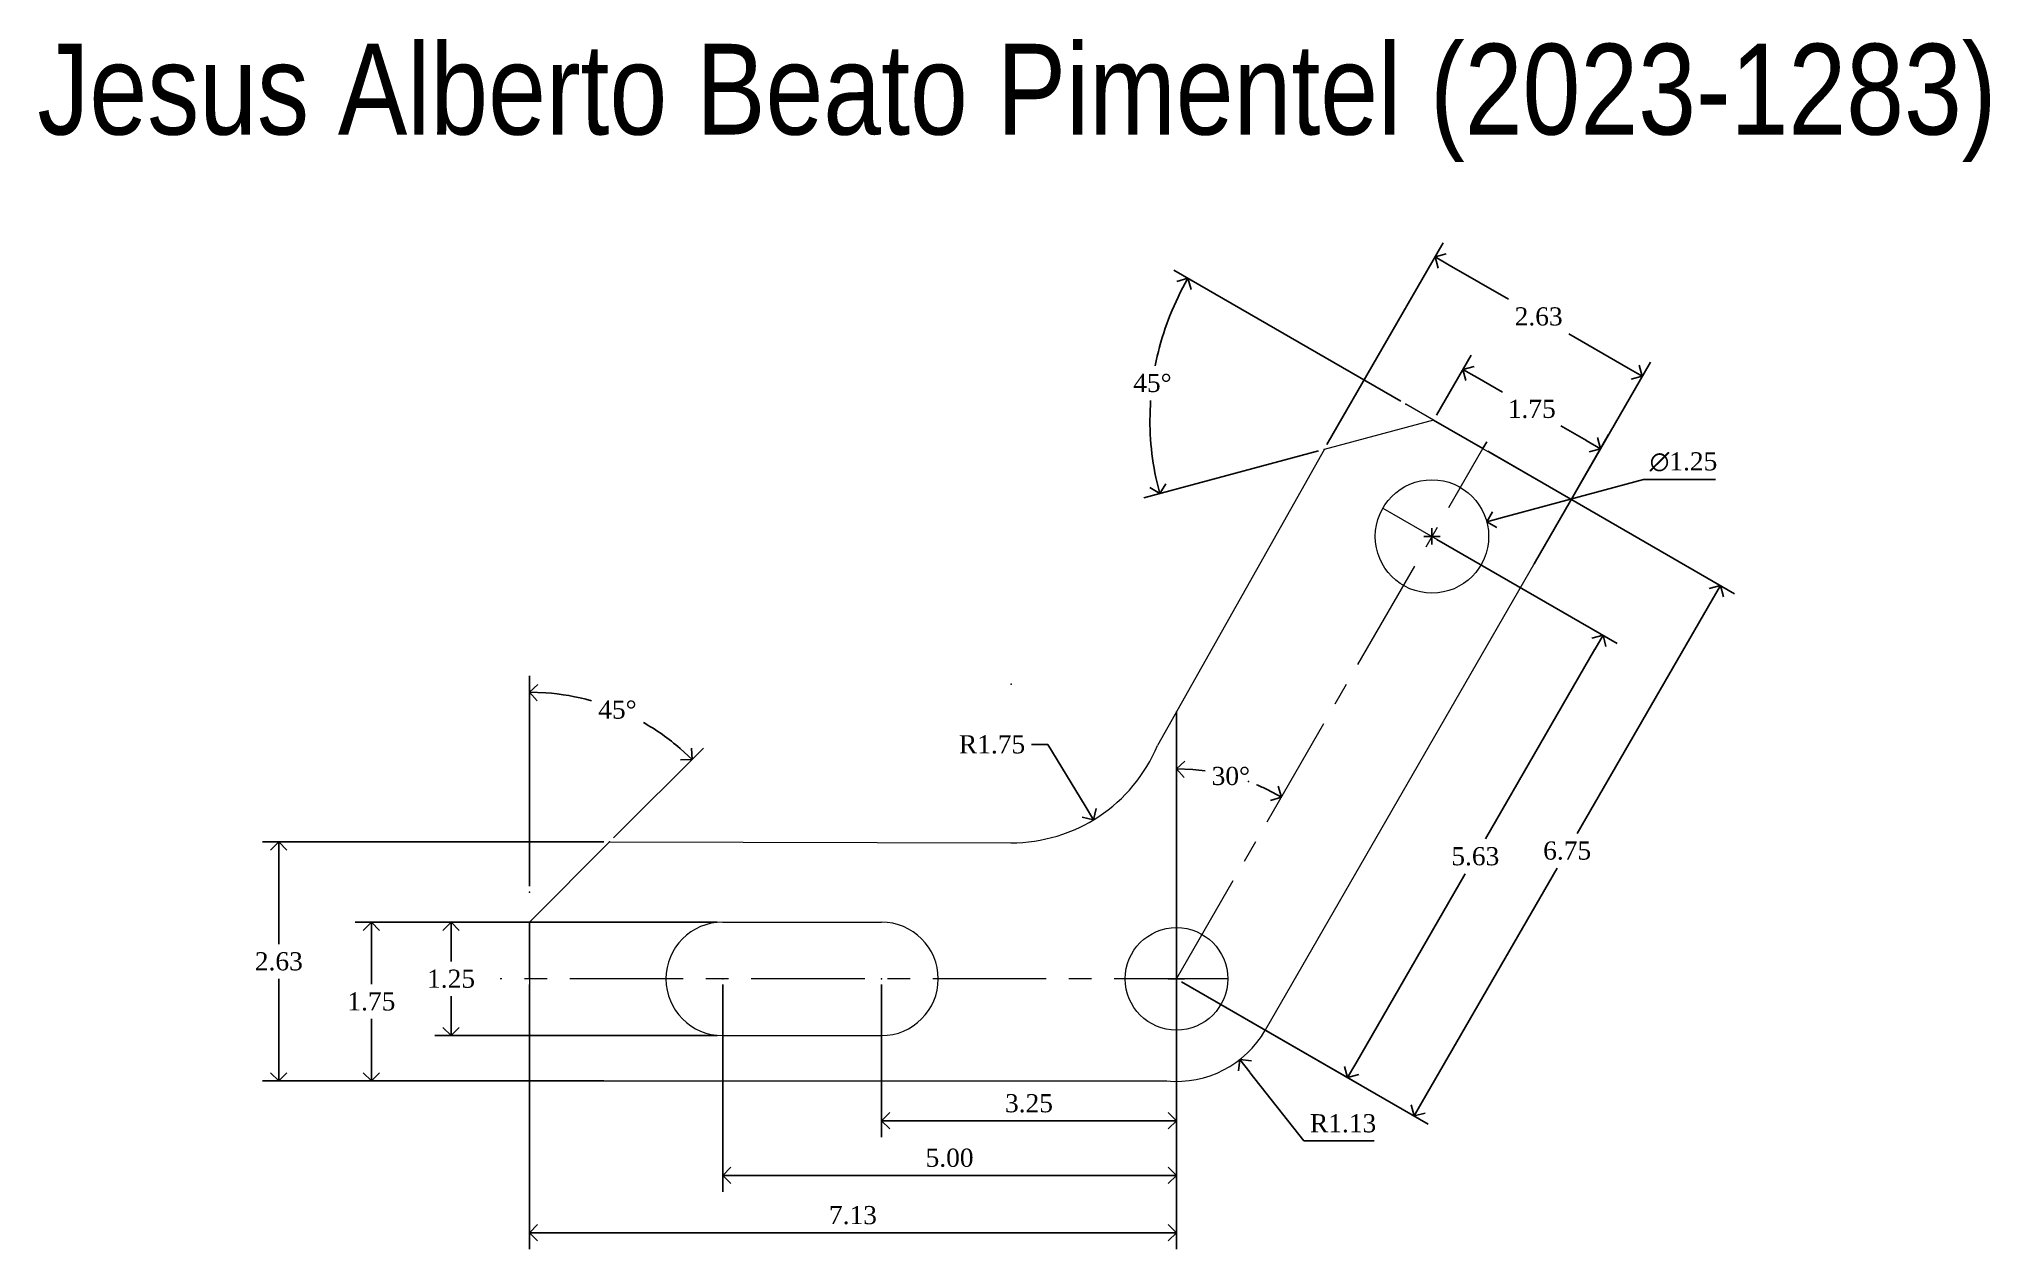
# Model space of a CAD drawing. Header units: millimetres. Extents: x 2518.4 to 2539.9, y 2444.9 to 2458.2.
import ezdxf

# ---------------------------------------------------------------- set-up
doc = ezdxf.new("R2010")
doc.units = ezdxf.units.MM
doc.linetypes.add('CENTER', pattern=[2, 1.25, -0.25, 0.25, -0.25])
doc.linetypes.add('CENTER2', pattern=[28.575, 19.05, -3.175, 3.175, -3.175])
doc.layers.add('Alberto', color=1, linetype='CENTER2', lineweight=25)
doc.layers.add('Beato', color=1, linetype='CENTER', lineweight=5, plot=False)
doc.layers.add('Jesus', color=5, linetype='Continuous', lineweight=5, plot=False)
doc.styles.add('Beato', font='times.ttf')
doc.styles.add('Jesus Beato Pimentel 2023-1283', font='times.ttf')
doc.dimstyles.new('Jesus Beato Pimentel', dxfattribs={"dimtxt": 0.2, "dimasz": 0.18, "dimexe": 0.18, "dimexo": 0.0625, "dimgap": 0.09, "dimtad": 1, "dimtih": 1, "dimtoh": 1, "dimzin": 0, "dimdsep": 46, "dimtxsty": 'Jesus Beato Pimentel 2023-1283', "dimblk": 'OPEN90', "dimcen": 0.09, "dimclrd": 2, "dimclre": 2, "dimadec": 0, "dimazin": 0, "dimtfac": 1, "dimtofl": 0, "dimtmove": 0, "dimatfit": 3, "dimldrblk": 'OPEN90', "dimfxl": 1, "dimtolj": 1, "dimtzin": 0, "dimlwd": 25, "dimarcsym": 0})

# ---------------------------------------------------------------- blocks, each defined once
blk = doc.blocks.new('_Open90')
at = {"color": 0, "linetype": 'ByBlock', "lineweight": -2}
for p, q in [((0, 0), (-1, 0)), ((-0.5, 0.5), (0, 0)), ((0, 0), (-0.5, -0.5))]:
    blk.add_line(p, q, dxfattribs=at)
blk = doc.blocks.new('*D6')
at = {"color": 2, "lineweight": -2, "transparency": 16777216}
for p, q in [((2527.661, 2447.771), (2527.661, 2446.09)), ((2530.911, 2447.771), (2530.911, 2446.09))]:
    blk.add_line(p, q, dxfattribs=at)
at = {"color": 2, "lineweight": 25, "transparency": 16777216}
blk.add_line((2530.731, 2446.27), (2527.841, 2446.27), dxfattribs=at)
at = {"layer": 'Jesus', "color": 0, "transparency": 16777216}
for p in [(2527.661, 2447.834), (2530.911, 2447.834), (2527.661, 2446.27)]:
    blk.add_point(p, dxfattribs=at)
at = {"color": 2, "lineweight": 25, "transparency": 16777216, "xscale": 0.18, "yscale": 0.18, "zscale": 0.18, "rotation": 180}
blk.add_blockref('_Open90', (2527.661, 2446.27), dxfattribs=at)
at = {"color": 2, "lineweight": 25, "transparency": 16777216, "xscale": 0.18, "yscale": 0.18, "zscale": 0.18}
blk.add_blockref('_Open90', (2530.911, 2446.27), dxfattribs=at)
at = {"color": 0, "transparency": 16777216, "insert": (2529.286, 2446.462), "char_height": 0.2, "attachment_point": 5, "style": 'Jesus Beato Pimentel 2023-1283'}
blk.add_mtext('\\A1;3.25', dxfattribs=at)
blk = doc.blocks.new('*D7')
at = {"color": 2, "lineweight": -2, "transparency": 16777216}
for p, q in [((2525.911, 2447.771), (2525.911, 2445.489)), ((2530.911, 2447.771), (2530.911, 2445.489))]:
    blk.add_line(p, q, dxfattribs=at)
at = {"color": 2, "lineweight": 25, "transparency": 16777216}
blk.add_line((2530.731, 2445.669), (2526.091, 2445.669), dxfattribs=at)
at = {"layer": 'Jesus', "color": 0, "transparency": 16777216}
for p in [(2525.911, 2447.834), (2530.911, 2447.834), (2525.911, 2445.669)]:
    blk.add_point(p, dxfattribs=at)
at = {"color": 2, "lineweight": 25, "transparency": 16777216, "xscale": 0.18, "yscale": 0.18, "zscale": 0.18, "rotation": 180}
blk.add_blockref('_Open90', (2525.911, 2445.669), dxfattribs=at)
at = {"color": 2, "lineweight": 25, "transparency": 16777216, "xscale": 0.18, "yscale": 0.18, "zscale": 0.18}
blk.add_blockref('_Open90', (2530.911, 2445.669), dxfattribs=at)
at = {"color": 0, "transparency": 16777216, "insert": (2528.411, 2445.861), "char_height": 0.2, "attachment_point": 5, "style": 'Jesus Beato Pimentel 2023-1283'}
blk.add_mtext('\\A1;5.00', dxfattribs=at)
blk = doc.blocks.new('*D8')
at = {"color": 2, "lineweight": -2, "transparency": 16777216}
for p, q in [((2523.781, 2448.854), (2523.781, 2451.173)), ((2524.709, 2449.387), (2525.701, 2450.378))]:
    blk.add_line(p, q, dxfattribs=at)
at = {"color": 2, "lineweight": 25, "transparency": 16777216}
for start, end in [(74.3637, 85.9295), (49.0705, 60.275)]:
    blk.add_arc((2523.781, 2448.459), 2.534, start, end, dxfattribs=at)
at = {"layer": 'Jesus', "color": 0, "transparency": 16777216}
for p in [(2525.049, 2450.654), (2524.665, 2449.343), (2523.781, 2448.791), (2523.781, 2448.459), (2523.781, 2448.459)]:
    blk.add_point(p, dxfattribs=at)
at = {"color": 2, "lineweight": 25, "transparency": 16777216, "xscale": 0.18, "yscale": 0.18, "zscale": 0.18}
for p, rotation in [((2523.781, 2450.993), 177.9647610128663), ((2525.573, 2450.251), 317.0352389873451)]:
    blk.add_blockref('_Open90', p, dxfattribs=dict(at, rotation=rotation))
at = {"color": 0, "transparency": 16777216, "insert": (2524.751, 2450.8), "char_height": 0.2, "attachment_point": 5, "style": 'Jesus Beato Pimentel 2023-1283'}
blk.add_mtext('\\A1;45°', dxfattribs=at)
blk = doc.blocks.new('*D9')
at = {"color": 2, "lineweight": 25, "transparency": 16777216}
for p, q in [((2529.314, 2450.417), (2529.494, 2450.417)), ((2529.494, 2450.417), (2529.904, 2449.741))]:
    blk.add_line(p, q, dxfattribs=at)
at = {"layer": 'Jesus', "color": 0, "transparency": 16777216}
for p in [(2529.089, 2451.083), (2529.997, 2449.587)]:
    blk.add_point(p, dxfattribs=at)
at = {"color": 2, "lineweight": 25, "transparency": 16777216, "xscale": 0.18, "yscale": 0.18, "zscale": 0.18, "rotation": 301.2737151458788}
blk.add_blockref('_Open90', (2529.997, 2449.587), dxfattribs=at)
at = {"color": 0, "transparency": 16777216, "insert": (2528.879, 2450.417), "char_height": 0.2, "attachment_point": 5, "style": 'Jesus Beato Pimentel 2023-1283'}
blk.add_mtext('\\A1;R1.75', dxfattribs=at)
blk = doc.blocks.new('*D10')
at = {"color": 2, "lineweight": 25, "transparency": 16777216}
for start, end in [(82.1565, 85.5413), (64.4587, 67.5938)]:
    blk.add_arc((2530.911, 2447.834), 2.314, start, end, dxfattribs=at)
at = {"layer": 'Jesus', "color": 0, "transparency": 16777216}
for p in [(2534.286, 2453.68), (2530.911, 2450.776), (2531.703, 2450.008), (2530.911, 2447.834), (2530.911, 2447.834)]:
    blk.add_point(p, dxfattribs=at)
at = {"color": 2, "lineweight": 25, "transparency": 16777216, "xscale": 0.18, "yscale": 0.18, "zscale": 0.18}
for p, rotation in [((2530.911, 2450.148), 177.7706573493761), ((2532.068, 2449.838), 332.2293426506274)]:
    blk.add_blockref('_Open90', p, dxfattribs=dict(at, rotation=rotation))
at = {"color": 0, "transparency": 16777216, "insert": (2531.51, 2450.069), "char_height": 0.2, "attachment_point": 5, "style": 'Jesus Beato Pimentel 2023-1283'}
blk.add_mtext('\\A1;30°', dxfattribs=at)
blk = doc.blocks.new('*D11')
at = {"color": 2, "lineweight": -2, "transparency": 16777216}
for p, q in [((2533.781, 2452.678), (2535.767, 2451.531)), ((2530.966, 2447.803), (2532.952, 2446.656))]:
    blk.add_line(p, q, dxfattribs=at)
at = {"color": 2, "lineweight": 25, "transparency": 16777216}
for p, q in [((2535.521, 2451.466), (2534.315, 2449.376)), ((2532.886, 2446.902), (2534.093, 2448.992))]:
    blk.add_line(p, q, dxfattribs=at)
at = {"layer": 'Jesus', "color": 0, "transparency": 16777216}
for p in [(2533.726, 2452.71), (2530.911, 2447.834), (2532.796, 2446.746)]:
    blk.add_point(p, dxfattribs=at)
at = {"color": 2, "lineweight": 25, "transparency": 16777216, "xscale": 0.18, "yscale": 0.18, "zscale": 0.18}
for p, rotation in [((2535.611, 2451.621), 59.99999999999939), ((2532.796, 2446.746), 239.9999999999994)]:
    blk.add_blockref('_Open90', p, dxfattribs=dict(at, rotation=rotation))
at = {"color": 0, "transparency": 16777216, "insert": (2534.204, 2449.184), "char_height": 0.2, "attachment_point": 5, "style": 'Jesus Beato Pimentel 2023-1283'}
blk.add_mtext('\\A1;5.63', dxfattribs=at)
blk = doc.blocks.new('*D12')
at = {"color": 2, "lineweight": -2, "transparency": 16777216}
for p, q in [((2533.384, 2454.201), (2530.882, 2455.645)), ((2532.477, 2453.652), (2530.552, 2453.137))]:
    blk.add_line(p, q, dxfattribs=at)
at = {"color": 2, "lineweight": 25, "transparency": 16777216}
for start, end in [(153.3001, 168.9381), (176.0329, 191.6999)]:
    blk.add_arc((2533.745, 2453.992), 3.126, start, end, dxfattribs=at)
at = {"layer": 'Jesus', "color": 0, "transparency": 16777216}
for p in [(2530.726, 2454.801), (2533.438, 2454.169), (2533.745, 2453.992), (2533.745, 2453.992), (2532.538, 2453.669)]:
    blk.add_point(p, dxfattribs=at)
at = {"color": 2, "lineweight": 25, "transparency": 16777216, "xscale": 0.18, "yscale": 0.18, "zscale": 0.18}
for p, rotation in [((2531.038, 2455.555), 61.65006706703574), ((2530.726, 2453.183), 283.3499329329964)]:
    blk.add_blockref('_Open90', p, dxfattribs=dict(at, rotation=rotation))
at = {"color": 0, "transparency": 16777216, "insert": (2530.646, 2454.4), "char_height": 0.2, "attachment_point": 5, "style": 'Jesus Beato Pimentel 2023-1283'}
blk.add_mtext('\\A1;45°', dxfattribs=at)
blk = doc.blocks.new('*D13')
at = {"layer": 'Defpoints', "color": 0, "transparency": 16777216}
for p in [(2534.33, 2452.872), (2533.123, 2452.547)]:
    blk.add_point(p, dxfattribs=at)
at = {"layer": 'Jesus', "color": 2, "lineweight": 25, "transparency": 16777216}
for p, q in [((2536.058, 2453.337), (2534.504, 2452.919)), ((2536.849, 2453.337), (2536.058, 2453.337))]:
    blk.add_line(p, q, dxfattribs=at)
at = {"layer": 'Jesus', "color": 2, "lineweight": -2, "transparency": 16777216}
for p, q in [((2533.636, 2452.71), (2533.816, 2452.71)), ((2533.726, 2452.62), (2533.726, 2452.8))]:
    blk.add_line(p, q, dxfattribs=at)
at = {"layer": 'Jesus', "color": 2, "lineweight": 25, "transparency": 16777216, "xscale": 0.18, "yscale": 0.18, "zscale": 0.18, "rotation": 195.0494232997605}
blk.add_blockref('_Open90', (2534.33, 2452.872), dxfattribs=at)
at = {"layer": 'Jesus', "color": 0, "transparency": 16777216, "insert": (2536.498, 2453.531), "char_height": 0.2, "attachment_point": 5, "style": 'Jesus Beato Pimentel 2023-1283'}
blk.add_mtext('\\A1;∅1.25', dxfattribs=at)
blk = doc.blocks.new('*D14')
at = {"layer": 'Alberto', "color": 2, "lineweight": -2, "transparency": 16777216}
for p, q in [((2532.569, 2453.723), (2533.851, 2455.947)), ((2534.851, 2452.407), (2536.133, 2454.631))]:
    blk.add_line(p, q, dxfattribs=at)
at = {"layer": 'Alberto', "color": 2, "lineweight": 25, "transparency": 16777216}
for p, q in [((2533.917, 2455.701), (2534.569, 2455.325)), ((2535.887, 2454.565), (2535.235, 2454.941))]:
    blk.add_line(p, q, dxfattribs=at)
at = {"layer": 'Defpoints', "color": 0, "transparency": 16777216}
for p in [(2536.043, 2454.475), (2532.538, 2453.669), (2534.82, 2452.353)]:
    blk.add_point(p, dxfattribs=at)
at = {"layer": 'Alberto', "color": 2, "lineweight": 25, "transparency": 16777216, "xscale": 0.18, "yscale": 0.18, "zscale": 0.18}
for p, rotation in [((2533.761, 2455.791), 150.0424439421984), ((2536.043, 2454.475), 330.0424439421985)]:
    blk.add_blockref('_Open90', p, dxfattribs=dict(at, rotation=rotation))
at = {"layer": 'Alberto', "color": 0, "transparency": 16777216, "insert": (2534.902, 2455.133), "char_height": 0.2, "attachment_point": 5, "style": 'Jesus Beato Pimentel 2023-1283'}
blk.add_mtext('\\A1;2.63', dxfattribs=at)
blk = doc.blocks.new('*D15')
at = {"layer": 'Alberto', "color": 2, "lineweight": -2, "transparency": 16777216}
for p, q in [((2533.776, 2454.046), (2534.158, 2454.707)), ((2535.292, 2453.171), (2535.673, 2453.832))]:
    blk.add_line(p, q, dxfattribs=at)
at = {"layer": 'Alberto', "color": 2, "lineweight": 25, "transparency": 16777216}
for p, q in [((2534.224, 2454.461), (2534.504, 2454.299)), ((2535.428, 2453.766), (2535.147, 2453.928))]:
    blk.add_line(p, q, dxfattribs=at)
at = {"layer": 'Defpoints', "color": 0, "transparency": 16777216}
for p in [(2534.068, 2454.551), (2533.745, 2453.992), (2535.261, 2453.117)]:
    blk.add_point(p, dxfattribs=at)
at = {"layer": 'Alberto', "color": 2, "lineweight": 25, "transparency": 16777216, "xscale": 0.18, "yscale": 0.18, "zscale": 0.18}
for p, rotation in [((2534.068, 2454.551), 149.9999999999639), ((2535.583, 2453.676), 329.9999999999639)]:
    blk.add_blockref('_Open90', p, dxfattribs=dict(at, rotation=rotation))
at = {"layer": 'Alberto', "color": 0, "transparency": 16777216, "insert": (2534.826, 2454.114), "char_height": 0.2, "attachment_point": 5, "style": 'Jesus Beato Pimentel 2023-1283'}
blk.add_mtext('\\A1;1.75', dxfattribs=at)
blk = doc.blocks.new('*D16')
at = {"layer": 'Alberto', "color": 2, "lineweight": -2, "transparency": 16777216}
for p, q in [((2530.911, 2447.744), (2530.911, 2447.924)), ((2530.821, 2447.834), (2531.001, 2447.834))]:
    blk.add_line(p, q, dxfattribs=at)
at = {"layer": 'Alberto', "color": 2, "lineweight": 25, "transparency": 16777216}
for p, q in [((2532.315, 2446.049), (2531.721, 2446.804)), ((2533.089, 2446.049), (2532.315, 2446.049))]:
    blk.add_line(p, q, dxfattribs=at)
at = {"layer": 'Defpoints', "color": 0, "transparency": 16777216}
for p in [(2530.911, 2447.834), (2531.61, 2446.946)]:
    blk.add_point(p, dxfattribs=at)
at = {"layer": 'Alberto', "color": 2, "lineweight": 25, "transparency": 16777216, "xscale": 0.18, "yscale": 0.18, "zscale": 0.18, "rotation": 128.1721734321296}
blk.add_blockref('_Open90', (2531.61, 2446.946), dxfattribs=at)
at = {"layer": 'Alberto', "color": 0, "transparency": 16777216, "insert": (2532.747, 2446.241), "char_height": 0.2, "attachment_point": 5, "style": 'Jesus Beato Pimentel 2023-1283'}
blk.add_mtext('\\A1;R1.13', dxfattribs=at)
blk = doc.blocks.new('*D17')
at = {"layer": 'Alberto', "color": 2, "lineweight": -2, "transparency": 16777216}
for p, q in [((2523.781, 2447.771), (2523.781, 2444.857)), ((2530.911, 2447.771), (2530.911, 2444.857))]:
    blk.add_line(p, q, dxfattribs=at)
at = {"layer": 'Alberto', "color": 2, "lineweight": 25, "transparency": 16777216}
blk.add_line((2530.731, 2445.037), (2523.961, 2445.037), dxfattribs=at)
at = {"layer": 'Defpoints', "color": 0, "transparency": 16777216}
for p in [(2523.781, 2447.834), (2530.911, 2447.834), (2523.781, 2445.037)]:
    blk.add_point(p, dxfattribs=at)
at = {"layer": 'Alberto', "color": 2, "lineweight": 25, "transparency": 16777216, "xscale": 0.18, "yscale": 0.18, "zscale": 0.18, "rotation": 180}
blk.add_blockref('_Open90', (2523.781, 2445.037), dxfattribs=at)
at = {"layer": 'Alberto', "color": 2, "lineweight": 25, "transparency": 16777216, "xscale": 0.18, "yscale": 0.18, "zscale": 0.18}
blk.add_blockref('_Open90', (2530.911, 2445.037), dxfattribs=at)
at = {"layer": 'Alberto', "color": 0, "transparency": 16777216, "insert": (2527.346, 2445.229), "char_height": 0.2, "attachment_point": 5, "style": 'Beato'}
blk.add_mtext('\\A1;7.13', dxfattribs=at)
blk = doc.blocks.new('*D19')
at = {"color": 2, "lineweight": -2, "transparency": 16777216}
for p, q in [((2525.849, 2448.459), (2522.738, 2448.459)), ((2525.849, 2447.209), (2522.738, 2447.209))]:
    blk.add_line(p, q, dxfattribs=at)
at = {"color": 2, "lineweight": 25, "transparency": 16777216}
for p, q in [((2522.918, 2448.279), (2522.918, 2448.026)), ((2522.918, 2447.389), (2522.918, 2447.642))]:
    blk.add_line(p, q, dxfattribs=at)
at = {"layer": 'Defpoints', "color": 0, "transparency": 16777216}
for p in [(2525.911, 2448.459), (2522.918, 2447.209), (2525.911, 2447.209)]:
    blk.add_point(p, dxfattribs=at)
at = {"color": 2, "lineweight": 25, "transparency": 16777216, "xscale": 0.18, "yscale": 0.18, "zscale": 0.18}
for p, rotation in [((2522.918, 2448.459), 90), ((2522.918, 2447.209), 270)]:
    blk.add_blockref('_Open90', p, dxfattribs=dict(at, rotation=rotation))
at = {"color": 0, "transparency": 16777216, "insert": (2522.918, 2447.834), "char_height": 0.2, "attachment_point": 5, "style": 'Jesus Beato Pimentel 2023-1283'}
blk.add_mtext('\\A1;1.25', dxfattribs=at)
blk = doc.blocks.new('*D20')
at = {"color": 2, "lineweight": -2, "transparency": 16777216}
for p, q in [((2524.603, 2449.343), (2520.84, 2449.343)), ((2524.603, 2446.709), (2520.84, 2446.709))]:
    blk.add_line(p, q, dxfattribs=at)
at = {"color": 2, "lineweight": 25, "transparency": 16777216}
for p, q in [((2521.02, 2449.163), (2521.02, 2448.218)), ((2521.02, 2446.889), (2521.02, 2447.834))]:
    blk.add_line(p, q, dxfattribs=at)
at = {"layer": 'Defpoints', "color": 0, "transparency": 16777216}
for p in [(2524.665, 2449.343), (2521.02, 2446.709), (2524.665, 2446.709)]:
    blk.add_point(p, dxfattribs=at)
at = {"color": 2, "lineweight": 25, "transparency": 16777216, "xscale": 0.18, "yscale": 0.18, "zscale": 0.18}
for p, rotation in [((2521.02, 2449.343), 90), ((2521.02, 2446.709), 270)]:
    blk.add_blockref('_Open90', p, dxfattribs=dict(at, rotation=rotation))
at = {"color": 0, "transparency": 16777216, "insert": (2521.02, 2448.026), "char_height": 0.2, "attachment_point": 5, "style": 'Jesus Beato Pimentel 2023-1283'}
blk.add_mtext('\\A1;2.63', dxfattribs=at)
blk = doc.blocks.new('*D21')
at = {"color": 2, "lineweight": -2, "transparency": 16777216}
for p, q in [((2523.719, 2448.459), (2521.86, 2448.459)), ((2523.719, 2446.709), (2521.86, 2446.709))]:
    blk.add_line(p, q, dxfattribs=at)
at = {"color": 2, "lineweight": 25, "transparency": 16777216}
for p, q in [((2522.04, 2448.279), (2522.04, 2447.776)), ((2522.04, 2446.889), (2522.04, 2447.392))]:
    blk.add_line(p, q, dxfattribs=at)
at = {"layer": 'Defpoints', "color": 0, "transparency": 16777216}
for p in [(2523.781, 2448.459), (2522.04, 2446.709), (2523.781, 2446.709)]:
    blk.add_point(p, dxfattribs=at)
at = {"color": 2, "lineweight": 25, "transparency": 16777216, "xscale": 0.18, "yscale": 0.18, "zscale": 0.18}
for p, rotation in [((2522.04, 2448.459), 90), ((2522.04, 2446.709), 270)]:
    blk.add_blockref('_Open90', p, dxfattribs=dict(at, rotation=rotation))
at = {"color": 0, "transparency": 16777216, "insert": (2522.04, 2447.584), "char_height": 0.2, "attachment_point": 5, "style": 'Jesus Beato Pimentel 2023-1283'}
blk.add_mtext('\\A1;1.75', dxfattribs=at)
blk = doc.blocks.new('*D22')
at = {"color": 2, "lineweight": -2, "transparency": 16777216}
for p, q in [((2534.341, 2453.648), (2537.06, 2452.078)), ((2530.966, 2447.803), (2533.685, 2446.233))]:
    blk.add_line(p, q, dxfattribs=at)
at = {"color": 2, "lineweight": 25, "transparency": 16777216}
for p, q in [((2536.814, 2452.013), (2535.327, 2449.438)), ((2533.619, 2446.479), (2535.106, 2449.054))]:
    blk.add_line(p, q, dxfattribs=at)
at = {"layer": 'Defpoints', "color": 0, "transparency": 16777216}
for p in [(2534.286, 2453.68), (2536.904, 2452.168), (2530.911, 2447.834)]:
    blk.add_point(p, dxfattribs=at)
at = {"color": 2, "lineweight": 25, "transparency": 16777216, "xscale": 0.18, "yscale": 0.18, "zscale": 0.18}
for p, rotation in [((2536.904, 2452.168), 59.99999999996457), ((2533.529, 2446.323), 239.9999999999646)]:
    blk.add_blockref('_Open90', p, dxfattribs=dict(at, rotation=rotation))
at = {"color": 0, "transparency": 16777216, "insert": (2535.216, 2449.246), "char_height": 0.2, "attachment_point": 5, "style": 'Jesus Beato Pimentel 2023-1283'}
blk.add_mtext('\\A1;6.75', dxfattribs=at)

msp = doc.modelspace()

# ---------------------------------------------------------------- linework, layer by layer
for p, q in [((2534.286, 2453.68), (2533.745, 2453.992)), ((2523.781, 2447.834), (2523.781, 2448.459))]:
    msp.add_line(p, q)
at = {"color": 0}
for p, q in [((2534.286, 2453.68), (2534.33, 2453.754)), ((2534.268, 2452.397), (2534.268, 2452.397)), ((2534.268, 2452.397), (2534.268, 2452.397)), ((2534.268, 2452.397), (2534.268, 2452.397)), ((2534.268, 2452.397), (2534.268, 2452.397)), ((2534.268, 2452.397), (2534.268, 2452.397))]:
    msp.add_line(p, q, dxfattribs=at)
at = {"color": 2}
msp.add_line((2530.911, 2447.834), (2530.911, 2450.776), dxfattribs=at)
at = {"layer": 'Beato'}
for p, q in [((2530.911, 2447.834), (2534.286, 2453.68)), ((2531.476, 2447.834), (2523.46, 2447.834))]:
    msp.add_line(p, q, dxfattribs=at)
at = {"layer": 'Beato', "color": 1}
msp.add_line((2533.185, 2453.022), (2534.304, 2452.376), dxfattribs=at)
at = {"layer": 'Jesus', "color": 2}
msp.add_line((2533.745, 2453.992), (2533.438, 2454.169), dxfattribs=at)
at = {"layer": 'Jesus'}
for p, q in [((2533.745, 2453.992), (2532.538, 2453.669)), ((2533.745, 2453.992), (2535.261, 2453.117)), ((2532.544, 2453.67), (2530.703, 2450.406)), ((2535.261, 2453.117), (2531.89, 2447.27)), ((2523.781, 2448.459), (2524.665, 2449.343)), ((2524.665, 2449.343), (2529.085, 2449.333)), ((2523.781, 2448.459), (2523.781, 2446.709)), ((2525.911, 2448.459), (2527.661, 2448.459)), ((2525.911, 2448.459), (2527.661, 2448.459)), ((2525.911, 2447.209), (2527.661, 2447.209)), ((2523.781, 2446.709), (2530.805, 2446.709))]:
    msp.add_line(p, q, dxfattribs=at)
for centre, radius in [((2533.726, 2452.71), 0.625), ((2530.911, 2447.834), 0.565)]:
    msp.add_circle(centre, radius, dxfattribs=at)
for centre, radius, start, end in [((2529.089, 2451.083), 1.75, 269.8735, 337.2443), ((2525.911, 2447.834), 0.625, 90, 270), ((2527.661, 2447.834), 0.625, 270, 90), ((2530.911, 2447.834), 1.13, 264.6081, 330.0424)]:
    msp.add_arc(centre, radius, start, end, dxfattribs=at)

# ---------------------------------------------------------------- texts
at = {"color": 1, "insert": (2518.36, 2458.139), "char_height": 1, "attachment_point": 1, "style": 'Jesus Beato Pimentel 2023-1283'}
msp.add_mtext_dynamic_manual_height_columns('{\\fBahnschrift Light Condensed|b0|i0|c0|p34;\\C256;Jesus Alberto Beato Pimentel (2023-1283)}', width=48.86212, gutter_width=101.214, heights=[2.359], dxfattribs=at)

# ---------------------------------------------------------------- dimensions: what is measured, and where the dimension line sits
for base, line1, line2, picture, middle in [((2530.726, 2454.801), ((2533.745, 2453.992), (2532.538, 2453.669)), ((2533.745, 2453.992), (2533.438, 2454.169)), '*D12', (2530.646, 2454.4)), ((2531.703, 2450.008), ((2530.911, 2447.834), (2530.911, 2450.776)), ((2530.911, 2447.834), (2534.286, 2453.68)), '*D10', (2531.51, 2450.069)), ((2525.049, 2450.654), ((2523.781, 2448.459), (2523.781, 2448.791)), ((2523.781, 2448.459), (2524.665, 2449.343)), '*D8', (2524.751, 2450.8))]:
    dim = msp.add_angular_dim_2l(base=base, line1=line1, line2=line2, dimstyle='Jesus Beato Pimentel')
    dim.commit()
    dim.dimension.update_dxf_attribs({"geometry": picture, "text_midpoint": middle})
at = {"color": 0}
dim = msp.add_aligned_dim(p1=(2530.911, 2447.834), p2=(2534.286, 2453.68), distance=-3.022, dimstyle='Jesus Beato Pimentel', dxfattribs=at)
dim.commit()
dim.dimension.update_dxf_attribs({"geometry": '*D22', "text_midpoint": (2535.216, 2449.246)})
dim = msp.add_aligned_dim(p1=(2533.726, 2452.71), p2=(2530.911, 2447.834), distance=2.176, dimstyle='Jesus Beato Pimentel')
dim.commit()
dim.dimension.update_dxf_attribs({"geometry": '*D11', "text_midpoint": (2534.204, 2449.184)})
dim = msp.add_radius_dim(center=(2529.089, 2451.083), mpoint=(2529.997, 2449.587), dimstyle='Jesus Beato Pimentel')
dim.commit()
dim.dimension.update_dxf_attribs({"geometry": '*D9', "text_midpoint": (2528.879, 2450.417), "dimtype": 164})
for base, p1, p2, picture, middle in [((2521.02, 2446.709), (2524.665, 2449.343), (2524.665, 2446.709), '*D20', (2521.02, 2448.026)), ((2522.04, 2446.709), (2523.781, 2448.459), (2523.781, 2446.709), '*D21', (2522.04, 2447.584)), ((2522.918, 2447.209), (2525.911, 2448.459), (2525.911, 2447.209), '*D19', (2522.918, 2447.834))]:
    dim = msp.add_linear_dim(base=base, p1=p1, p2=p2, angle=90, dimstyle='Jesus Beato Pimentel', dxfattribs=at)
    dim.commit()
    dim.dimension.update_dxf_attribs({"geometry": picture, "text_midpoint": middle})
for base, p2, picture, middle in [((2525.911, 2445.669), (2525.911, 2447.834), '*D7', (2528.411, 2445.861)), ((2527.661, 2446.27), (2527.661, 2447.834), '*D6', (2529.286, 2446.462))]:
    dim = msp.add_linear_dim(base=base, p1=(2530.911, 2447.834), p2=p2, dimstyle='Jesus Beato Pimentel')
    dim.commit()
    dim.dimension.update_dxf_attribs({"geometry": picture, "text_midpoint": middle})
at = {"layer": 'Alberto', "color": 0}
for p1, p2, distance, picture, middle in [((2532.538, 2453.669), (2534.82, 2452.353), 2.449, '*D14', (2534.902, 2455.133)), ((2535.261, 2453.117), (2533.745, 2453.992), -0.646, '*D15', (2534.826, 2454.114))]:
    dim = msp.add_aligned_dim(p1=p1, p2=p2, distance=distance, dimstyle='Jesus Beato Pimentel', dxfattribs=at)
    dim.commit()
    dim.dimension.update_dxf_attribs({"geometry": picture, "text_midpoint": middle})
dim = msp.add_radius_dim(center=(2530.911, 2447.834), mpoint=(2531.61, 2446.946), dimstyle='Jesus Beato Pimentel', dxfattribs=at)
dim.commit()
dim.dimension.update_dxf_attribs({"geometry": '*D16', "text_midpoint": (2532.747, 2446.049), "dimtype": 164})
dim = msp.add_linear_dim(base=(2523.781, 2445.037), p1=(2530.911, 2447.834), p2=(2523.781, 2447.834), dimstyle='Jesus Beato Pimentel', override={"dimtxsty": 'Beato'}, dxfattribs=at)
dim.commit()
dim.dimension.update_dxf_attribs({"geometry": '*D17', "text_midpoint": (2527.346, 2445.229)})
at = {"layer": 'Jesus', "color": 0}
dim = msp.add_diameter_dim_2p(p1=(2533.123, 2452.547), p2=(2534.33, 2452.872), dimstyle='Jesus Beato Pimentel', dxfattribs=at)
dim.commit()
dim.dimension.update_dxf_attribs({"geometry": '*D13', "text_midpoint": (2536.498, 2453.337), "dimtype": 163})

doc.saveas('drawing.dxf')
